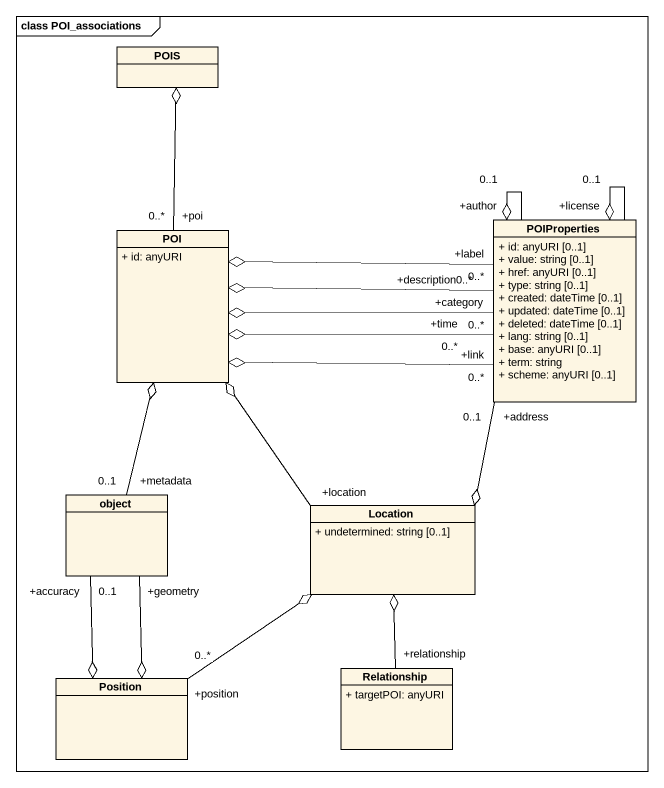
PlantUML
@startuml
mainframe class POI_associations
hide circle
hide empty members
skinparam classAttributeIconSize 0
class POIS
class POIProperties {
  + id: anyURI [0..1]
  + value: string [0..1]
  + href: anyURI [0..1]
  + type: string [0..1]
  + created: dateTime [0..1]
  + updated: dateTime [0..1]
  + deleted: dateTime [0..1]
  + lang: string [0..1]
  + base: anyURI [0..1]
  + term: string
  + scheme: anyURI [0..1]
}
class POI {
  + id: anyURI
}
class "object" as object_
class Location {
  + undetermined: string [0..1]
}
class Position
class Relationship {
  + targetPOI: anyURI
}
POIProperties --o "+license\n0..1" POIProperties
POIProperties --o "+author\n0..1" POIProperties
POIProperties "+label\n0..*" -left-o POI
POIProperties "+category\n0..*" -left-o POI
POIProperties "+description\n0..*" -left-o POI
POIProperties "+link\n0..*" -left-o POI
POIProperties "+time\n0..*" -left-o POI
POIProperties "+address\n0..1" --o Location
POI "+poi\n0..*" -up-o POIS
object_ "+metadata\n0..1" -up-o POI
object_ "+geometry" --o Position
object_ "+accuracy\n0..1" --o Position
Location "+location" -up-o POI
Position "+position\n0..*" -up-o Location
Relationship "+relationship" -up-o Location
@enduml
